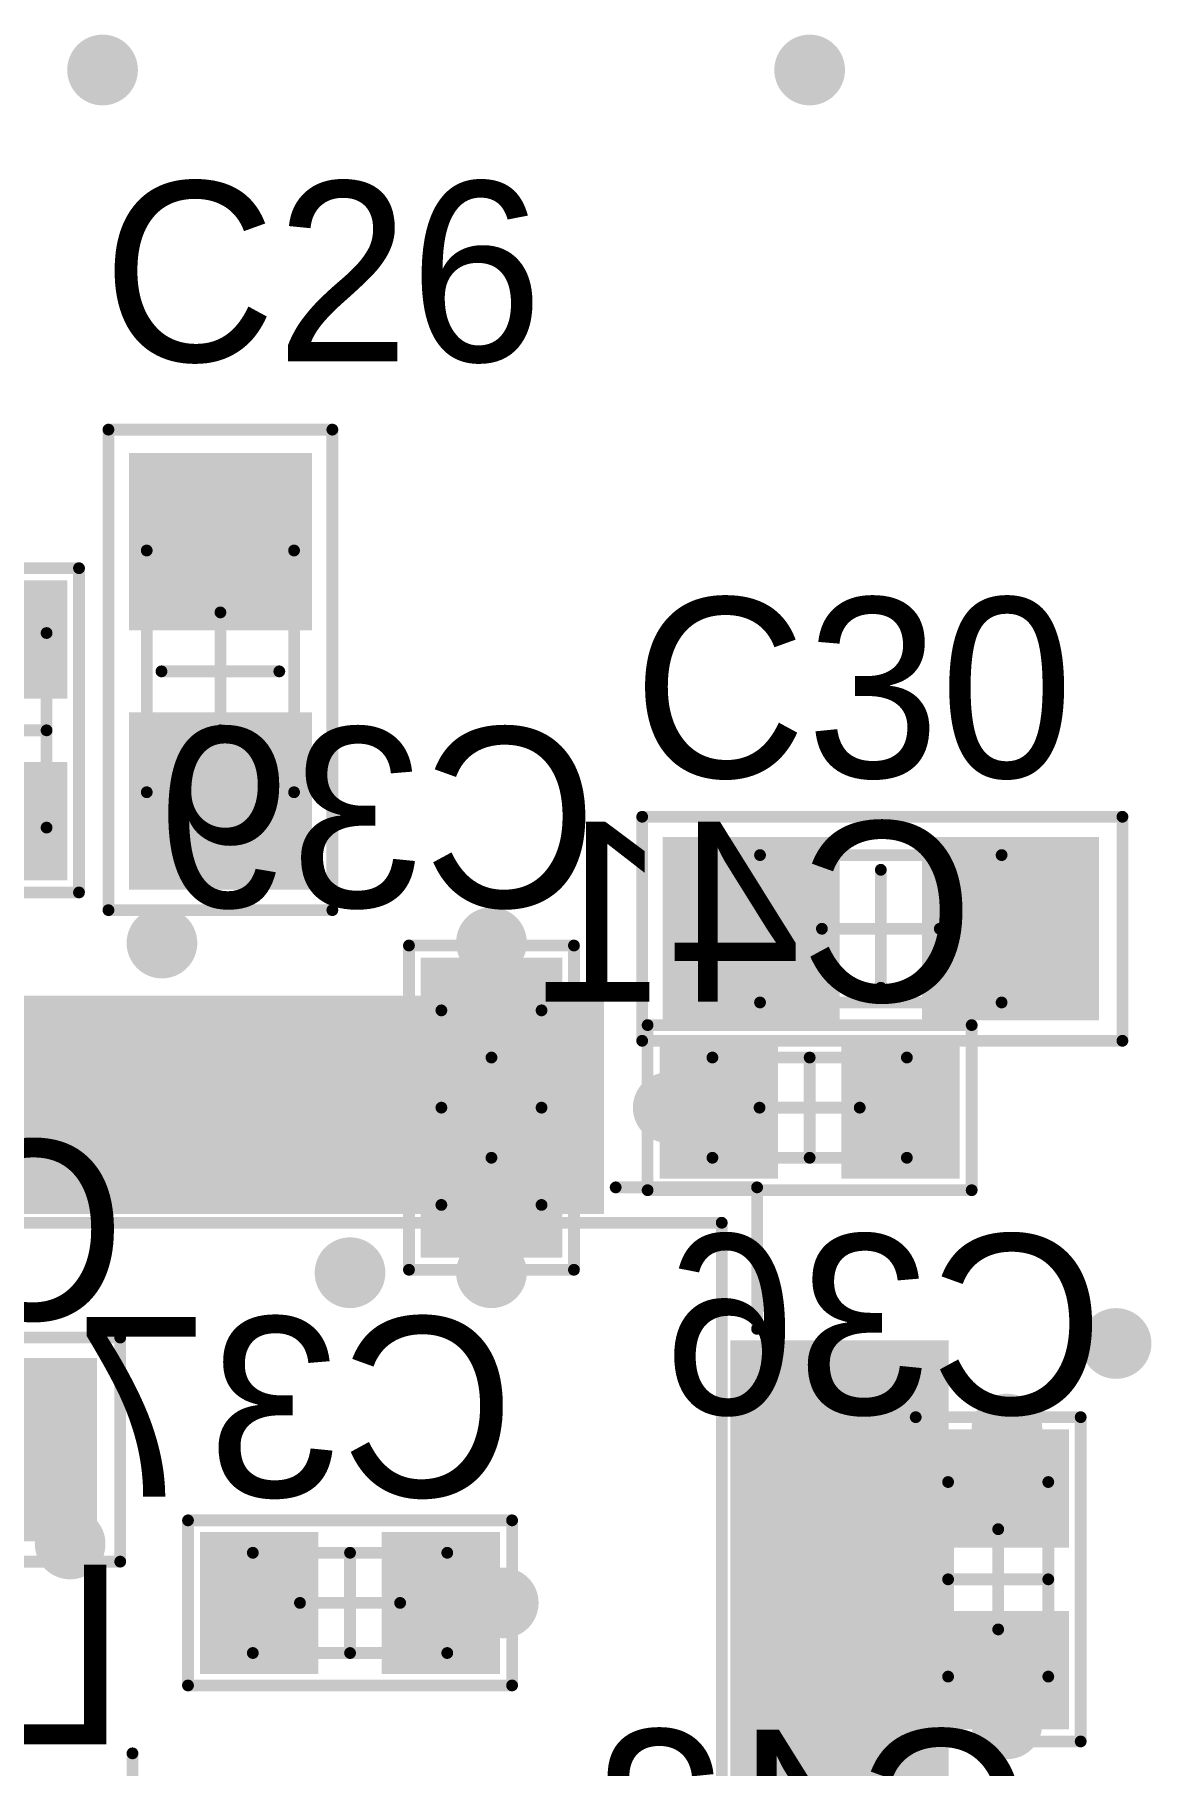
# Model space of a CAD drawing. Header units: millimetres. Extents: x 19 to 153, y 25 to 125.
# Drawn here: x 65.42 to 74.9, y 39.62 to 54.3 of the extents above; entities that cross this region are included whole.
import ezdxf

# ---------------------------------------------------------------- set-up
doc = ezdxf.new("R2010")
doc.units = ezdxf.units.MM
for name, color, linetype in [('BottomOverlay', 54, 'Continuous'), ('BottomPaste', 16, 'Continuous'), ('BottomSolder', 6, 'Continuous'), ('Mechanical13', 56, 'Continuous'), ('Mechanical15', 56, 'Continuous'), ('MultiLayer', 9, 'Continuous'), ('TopOverlay', 2, 'Continuous'), ('TopPaste', 8, 'Continuous'), ('TopSolder', 216, 'Continuous'), ('ViaHoleLayer', 16, 'Continuous')]:
    doc.layers.add(name, color=color, linetype=linetype)

# ---------------------------------------------------------------- blocks, each defined once
blk = doc.blocks.new('TQFP_64N_17')
at = {"layer": 'Mechanical13', "const_width": 0.1}
for points in [[(-5, -5), (-5, 5)], [(-5, 5), (5, 5)], [(5, -5), (5, 5)], [(-5, -5), (5, -5)]]:
    blk.add_lwpolyline(points, dxfattribs=at)
at = {"layer": 'Mechanical13', "const_width": 0.05}
for points in [[(-5.025, 5, 1), (-4.975, 5, 1)], [(-5.025, 5, 1), (-4.975, 5, 1)], [(4.975, 5, 1), (5.025, 5, 1)], [(4.975, 5, 1), (5.025, 5, 1)], [(-5.025, -5, 1), (-4.975, -5, 1)], [(-5.025, -5, 1), (-4.975, -5, 1)], [(4.975, -5, 1), (5.025, -5, 1)], [(4.975, -5, 1), (5.025, -5, 1)]]:
    blk.add_lwpolyline(points, format="xyb", close=True, dxfattribs=at)
at = {"layer": 'Mechanical15', "const_width": 0.1}
for points in [[(0, -0.5), (0, 0.5)], [(-0.5, 0), (0.5, 0)]]:
    blk.add_lwpolyline(points, dxfattribs=at)
at = {"layer": 'Mechanical15', "const_width": 0.05}
for points in [[(-0.025, 0.5, 1), (0.025, 0.5, 1)], [(-0.525, 0, 1), (-0.475, 0, 1)], [(0.475, 0, 1), (0.525, 0, 1)], [(-0.025, -0.5, 1), (0.025, -0.5, 1)]]:
    blk.add_lwpolyline(points, format="xyb", close=True, dxfattribs=at)
at = {"layer": 'TopOverlay', "const_width": 0.1}
for points in [[(-5.253, 4.364), (-4.204, 5.412)], [(4.1, 5.3), (5.3, 5.3)], [(5.3, 4.1), (5.3, 5.3)], [(-6.646, 4.364), (-5.253, 4.364)], [(-5.3, -5.3), (-5.3, -4.1)], [(5.3, -5.3), (5.3, -4.1)], [(-5.3, -5.3), (-4.1, -5.3)], [(4.1, -5.3), (5.3, -5.3)]]:
    blk.add_lwpolyline(points, dxfattribs=at)
at = {"layer": 'TopOverlay', "const_width": 0.05}
for points in [[(-4.229, 5.412, 1), (-4.179, 5.412, 1)], [(4.075, 5.3, 1), (4.125, 5.3, 1)], [(5.275, 5.3, 1), (5.325, 5.3, 1)], [(5.275, 5.3, 1), (5.325, 5.3, 1)], [(-6.67, 4.364, 1), (-6.621, 4.364, 1)], [(-5.278, 4.364, 1), (-5.228, 4.364, 1)], [(-5.278, 4.364, 1), (-5.228, 4.364, 1)], [(5.275, 4.1, 1), (5.325, 4.1, 1)], [(-5.325, -4.1, 1), (-5.275, -4.1, 1)], [(5.275, -4.1, 1), (5.325, -4.1, 1)], [(-5.325, -5.3, 1), (-5.275, -5.3, 1)], [(-5.325, -5.3, 1), (-5.275, -5.3, 1)], [(-4.125, -5.3, 1), (-4.075, -5.3, 1)], [(4.075, -5.3, 1), (4.125, -5.3, 1)], [(5.275, -5.3, 1), (5.325, -5.3, 1)], [(5.275, -5.3, 1), (5.325, -5.3, 1)]]:
    blk.add_lwpolyline(points, format="xyb", close=True, dxfattribs=at)
at = {"layer": 'TopPaste'}
for points in [[(-3.9, 5.175), (-3.6, 5.175), (-3.9, 6.825), (-3.6, 6.825)], [(-3.4, 5.175), (-3.1, 5.175), (-3.4, 6.825), (-3.1, 6.825)], [(-2.9, 5.175), (-2.6, 5.175), (-2.9, 6.825), (-2.6, 6.825)], [(-2.4, 5.175), (-2.1, 5.175), (-2.4, 6.825), (-2.1, 6.825)], [(-1.9, 5.175), (-1.6, 5.175), (-1.9, 6.825), (-1.6, 6.825)], [(-1.4, 5.175), (-1.1, 5.175), (-1.4, 6.825), (-1.1, 6.825)], [(-0.9, 5.175), (-0.6, 5.175), (-0.9, 6.825), (-0.6, 6.825)], [(-0.4, 5.175), (-0.1, 5.175), (-0.4, 6.825), (-0.1, 6.825)], [(0.1, 5.175), (0.4, 5.175), (0.1, 6.825), (0.4, 6.825)], [(0.6, 5.175), (0.9, 5.175), (0.6, 6.825), (0.9, 6.825)], [(1.1, 5.175), (1.4, 5.175), (1.1, 6.825), (1.4, 6.825)], [(1.6, 5.175), (1.9, 5.175), (1.6, 6.825), (1.9, 6.825)], [(2.1, 5.175), (2.4, 5.175), (2.1, 6.825), (2.4, 6.825)], [(2.6, 5.175), (2.9, 5.175), (2.6, 6.825), (2.9, 6.825)], [(3.1, 5.175), (3.4, 5.175), (3.1, 6.825), (3.4, 6.825)], [(3.6, 5.175), (3.9, 5.175), (3.6, 6.825), (3.9, 6.825)], [(-5.175, 3.6), (-5.175, 3.9), (-6.825, 3.6), (-6.825, 3.9)], [(6.825, 3.6), (6.825, 3.9), (5.175, 3.6), (5.175, 3.9)], [(-5.175, 3.1), (-5.175, 3.4), (-6.825, 3.1), (-6.825, 3.4)], [(6.825, 3.1), (6.825, 3.4), (5.175, 3.1), (5.175, 3.4)], [(-5.175, 2.6), (-5.175, 2.9), (-6.825, 2.6), (-6.825, 2.9)], [(6.825, 2.6), (6.825, 2.9), (5.175, 2.6), (5.175, 2.9)], [(-5.175, 2.1), (-5.175, 2.4), (-6.825, 2.1), (-6.825, 2.4)], [(6.825, 2.1), (6.825, 2.4), (5.175, 2.1), (5.175, 2.4)], [(-5.175, 1.6), (-5.175, 1.9), (-6.825, 1.6), (-6.825, 1.9)], [(6.825, 1.6), (6.825, 1.9), (5.175, 1.6), (5.175, 1.9)], [(-5.175, 1.1), (-5.175, 1.4), (-6.825, 1.1), (-6.825, 1.4)], [(6.825, 1.1), (6.825, 1.4), (5.175, 1.1), (5.175, 1.4)], [(-5.175, 0.6), (-5.175, 0.9), (-6.825, 0.6), (-6.825, 0.9)], [(6.825, 0.6), (6.825, 0.9), (5.175, 0.6), (5.175, 0.9)], [(-5.175, 0.1), (-5.175, 0.4), (-6.825, 0.1), (-6.825, 0.4)], [(6.825, 0.1), (6.825, 0.4), (5.175, 0.1), (5.175, 0.4)], [(-5.175, -0.4), (-5.175, -0.1), (-6.825, -0.4), (-6.825, -0.1)], [(6.825, -0.4), (6.825, -0.1), (5.175, -0.4), (5.175, -0.1)], [(-5.175, -0.9), (-5.175, -0.6), (-6.825, -0.9), (-6.825, -0.6)], [(6.825, -0.9), (6.825, -0.6), (5.175, -0.9), (5.175, -0.6)], [(-5.175, -1.4), (-5.175, -1.1), (-6.825, -1.4), (-6.825, -1.1)], [(6.825, -1.4), (6.825, -1.1), (5.175, -1.4), (5.175, -1.1)], [(-5.175, -1.9), (-5.175, -1.6), (-6.825, -1.9), (-6.825, -1.6)], [(6.825, -1.9), (6.825, -1.6), (5.175, -1.9), (5.175, -1.6)], [(-5.175, -2.4), (-5.175, -2.1), (-6.825, -2.4), (-6.825, -2.1)], [(6.825, -2.4), (6.825, -2.1), (5.175, -2.4), (5.175, -2.1)], [(-5.175, -2.9), (-5.175, -2.6), (-6.825, -2.9), (-6.825, -2.6)], [(6.825, -2.9), (6.825, -2.6), (5.175, -2.9), (5.175, -2.6)], [(-5.175, -3.4), (-5.175, -3.1), (-6.825, -3.4), (-6.825, -3.1)], [(6.825, -3.4), (6.825, -3.1), (5.175, -3.4), (5.175, -3.1)], [(-5.175, -3.9), (-5.175, -3.6), (-6.825, -3.9), (-6.825, -3.6)], [(6.825, -3.9), (6.825, -3.6), (5.175, -3.9), (5.175, -3.6)], [(-3.9, -6.825), (-3.6, -6.825), (-3.9, -5.175), (-3.6, -5.175)], [(-3.4, -6.825), (-3.1, -6.825), (-3.4, -5.175), (-3.1, -5.175)], [(-2.9, -6.825), (-2.6, -6.825), (-2.9, -5.175), (-2.6, -5.175)], [(-2.4, -6.825), (-2.1, -6.825), (-2.4, -5.175), (-2.1, -5.175)], [(-1.9, -6.825), (-1.6, -6.825), (-1.9, -5.175), (-1.6, -5.175)], [(-1.4, -6.825), (-1.1, -6.825), (-1.4, -5.175), (-1.1, -5.175)], [(-0.9, -6.825), (-0.6, -6.825), (-0.9, -5.175), (-0.6, -5.175)], [(-0.4, -6.825), (-0.1, -6.825), (-0.4, -5.175), (-0.1, -5.175)], [(0.1, -6.825), (0.4, -6.825), (0.1, -5.175), (0.4, -5.175)], [(0.6, -6.825), (0.9, -6.825), (0.6, -5.175), (0.9, -5.175)], [(1.1, -6.825), (1.4, -6.825), (1.1, -5.175), (1.4, -5.175)], [(1.6, -6.825), (1.9, -6.825), (1.6, -5.175), (1.9, -5.175)], [(2.1, -6.825), (2.4, -6.825), (2.1, -5.175), (2.4, -5.175)], [(2.6, -6.825), (2.9, -6.825), (2.6, -5.175), (2.9, -5.175)], [(3.1, -6.825), (3.4, -6.825), (3.1, -5.175), (3.4, -5.175)], [(3.6, -6.825), (3.9, -6.825), (3.6, -5.175), (3.9, -5.175)]]:
    blk.add_solid(points, dxfattribs=at)
at = {"layer": 'TopSolder'}
for points in [[(-4.002, 5.073), (-3.498, 5.073), (-4.002, 6.927), (-3.498, 6.927)], [(-3.502, 5.073), (-2.998, 5.073), (-3.502, 6.927), (-2.998, 6.927)], [(-3.002, 5.073), (-2.498, 5.073), (-3.002, 6.927), (-2.498, 6.927)], [(-2.502, 5.073), (-1.998, 5.073), (-2.502, 6.927), (-1.998, 6.927)], [(-2.002, 5.073), (-1.498, 5.073), (-2.002, 6.927), (-1.498, 6.927)], [(-1.502, 5.073), (-0.998, 5.073), (-1.502, 6.927), (-0.998, 6.927)], [(-1.002, 5.073), (-0.498, 5.073), (-1.002, 6.927), (-0.498, 6.927)], [(-0.502, 5.073), (0.002, 5.073), (-0.502, 6.927), (0.002, 6.927)], [(-0.002, 5.073), (0.502, 5.073), (-0.002, 6.927), (0.502, 6.927)], [(0.498, 5.073), (1.002, 5.073), (0.498, 6.927), (1.002, 6.927)], [(0.998, 5.073), (1.502, 5.073), (0.998, 6.927), (1.502, 6.927)], [(1.498, 5.073), (2.002, 5.073), (1.498, 6.927), (2.002, 6.927)], [(1.998, 5.073), (2.502, 5.073), (1.998, 6.927), (2.502, 6.927)], [(2.498, 5.073), (3.002, 5.073), (2.498, 6.927), (3.002, 6.927)], [(2.998, 5.073), (3.502, 5.073), (2.998, 6.927), (3.502, 6.927)], [(3.498, 5.073), (4.002, 5.073), (3.498, 6.927), (4.002, 6.927)], [(-5.073, 3.498), (-5.073, 4.002), (-6.927, 3.498), (-6.927, 4.002)], [(6.927, 3.498), (6.927, 4.002), (5.073, 3.498), (5.073, 4.002)], [(-5.073, 2.998), (-5.073, 3.502), (-6.927, 2.998), (-6.927, 3.502)], [(6.927, 2.998), (6.927, 3.502), (5.073, 2.998), (5.073, 3.502)], [(-5.073, 2.498), (-5.073, 3.002), (-6.927, 2.498), (-6.927, 3.002)], [(6.927, 2.498), (6.927, 3.002), (5.073, 2.498), (5.073, 3.002)], [(-5.073, 1.998), (-5.073, 2.502), (-6.927, 1.998), (-6.927, 2.502)], [(6.927, 1.998), (6.927, 2.502), (5.073, 1.998), (5.073, 2.502)], [(-5.073, 1.498), (-5.073, 2.002), (-6.927, 1.498), (-6.927, 2.002)], [(6.927, 1.498), (6.927, 2.002), (5.073, 1.498), (5.073, 2.002)], [(-5.073, 0.998), (-5.073, 1.502), (-6.927, 0.998), (-6.927, 1.502)], [(6.927, 0.998), (6.927, 1.502), (5.073, 0.998), (5.073, 1.502)], [(-5.073, 0.498), (-5.073, 1.002), (-6.927, 0.498), (-6.927, 1.002)], [(6.927, 0.498), (6.927, 1.002), (5.073, 0.498), (5.073, 1.002)], [(-5.073, -0.002), (-5.073, 0.502), (-6.927, -0.002), (-6.927, 0.502)], [(6.927, -0.002), (6.927, 0.502), (5.073, -0.002), (5.073, 0.502)], [(-5.073, -0.502), (-5.073, 0.002), (-6.927, -0.502), (-6.927, 0.002)], [(6.927, -0.502), (6.927, 0.002), (5.073, -0.502), (5.073, 0.002)], [(-5.073, -1.002), (-5.073, -0.498), (-6.927, -1.002), (-6.927, -0.498)], [(6.927, -1.002), (6.927, -0.498), (5.073, -1.002), (5.073, -0.498)], [(-5.073, -1.502), (-5.073, -0.998), (-6.927, -1.502), (-6.927, -0.998)], [(6.927, -1.502), (6.927, -0.998), (5.073, -1.502), (5.073, -0.998)], [(-5.073, -2.002), (-5.073, -1.498), (-6.927, -2.002), (-6.927, -1.498)], [(6.927, -2.002), (6.927, -1.498), (5.073, -2.002), (5.073, -1.498)], [(-5.073, -2.502), (-5.073, -1.998), (-6.927, -2.502), (-6.927, -1.998)], [(6.927, -2.502), (6.927, -1.998), (5.073, -2.502), (5.073, -1.998)], [(-5.073, -3.002), (-5.073, -2.498), (-6.927, -3.002), (-6.927, -2.498)], [(6.927, -3.002), (6.927, -2.498), (5.073, -3.002), (5.073, -2.498)], [(-5.073, -3.502), (-5.073, -2.998), (-6.927, -3.502), (-6.927, -2.998)], [(6.927, -3.502), (6.927, -2.998), (5.073, -3.502), (5.073, -2.998)], [(-5.073, -4.002), (-5.073, -3.498), (-6.927, -4.002), (-6.927, -3.498)], [(6.927, -4.002), (6.927, -3.498), (5.073, -4.002), (5.073, -3.498)], [(-4.002, -6.927), (-3.498, -6.927), (-4.002, -5.073), (-3.498, -5.073)], [(-3.502, -6.927), (-2.998, -6.927), (-3.502, -5.073), (-2.998, -5.073)], [(-3.002, -6.927), (-2.498, -6.927), (-3.002, -5.073), (-2.498, -5.073)], [(-2.502, -6.927), (-1.998, -6.927), (-2.502, -5.073), (-1.998, -5.073)], [(-2.002, -6.927), (-1.498, -6.927), (-2.002, -5.073), (-1.498, -5.073)], [(-1.502, -6.927), (-0.998, -6.927), (-1.502, -5.073), (-0.998, -5.073)], [(-1.002, -6.927), (-0.498, -6.927), (-1.002, -5.073), (-0.498, -5.073)], [(-0.502, -6.927), (0.002, -6.927), (-0.502, -5.073), (0.002, -5.073)], [(-0.002, -6.927), (0.502, -6.927), (-0.002, -5.073), (0.502, -5.073)], [(0.498, -6.927), (1.002, -6.927), (0.498, -5.073), (1.002, -5.073)], [(0.998, -6.927), (1.502, -6.927), (0.998, -5.073), (1.502, -5.073)], [(1.498, -6.927), (2.002, -6.927), (1.498, -5.073), (2.002, -5.073)], [(1.998, -6.927), (2.502, -6.927), (1.998, -5.073), (2.502, -5.073)], [(2.498, -6.927), (3.002, -6.927), (2.498, -5.073), (3.002, -5.073)], [(2.998, -6.927), (3.502, -6.927), (2.998, -5.073), (3.502, -5.073)], [(3.498, -6.927), (4.002, -6.927), (3.498, -5.073), (4.002, -5.073)]]:
    blk.add_solid(points, dxfattribs=at)
blk = doc.blocks.new('CC0603_24')
at = {"layer": 'Mechanical13', "const_width": 0.1}
for points in [[(-0.825, 0.425), (0.825, 0.425)], [(-0.825, 0.425), (-0.825, -0.425)], [(0.825, 0.425), (0.825, -0.425)], [(-0.825, -0.425), (0.825, -0.425)]]:
    blk.add_lwpolyline(points, dxfattribs=at)
at = {"layer": 'Mechanical13', "const_width": 0.05}
for points in [[(-0.85, 0.425, 1), (-0.8, 0.425, 1)], [(-0.85, 0.425, 1), (-0.8, 0.425, 1)], [(0.8, 0.425, 1), (0.85, 0.425, 1)], [(0.8, 0.425, 1), (0.85, 0.425, 1)], [(-0.85, -0.425, 1), (-0.8, -0.425, 1)], [(-0.85, -0.425, 1), (-0.8, -0.425, 1)], [(0.8, -0.425, 1), (0.85, -0.425, 1)], [(0.8, -0.425, 1), (0.85, -0.425, 1)]]:
    blk.add_lwpolyline(points, format="xyb", close=True, dxfattribs=at)
at = {"layer": 'Mechanical15', "const_width": 0.1}
for points in [[(0, 0.425), (0, -0.425)], [(-0.425, 0), (0.425, 0)]]:
    blk.add_lwpolyline(points, dxfattribs=at)
at = {"layer": 'Mechanical15', "const_width": 0.05}
for points in [[(-0.025, 0.425, 1), (0.025, 0.425, 1)], [(-0.45, 0, 1), (-0.4, 0, 1)], [(0.4, 0, 1), (0.45, 0, 1)], [(-0.025, -0.425, 1), (0.025, -0.425, 1)]]:
    blk.add_lwpolyline(points, format="xyb", close=True, dxfattribs=at)
at = {"layer": 'TopOverlay', "const_width": 0.1}
for points in [[(-1.375, 0.7), (1.375, 0.7)], [(-1.375, 0.7), (-1.375, -0.7)], [(1.375, 0.7), (1.375, -0.7)], [(-1.375, -0.7), (1.375, -0.7)]]:
    blk.add_lwpolyline(points, dxfattribs=at)
at = {"layer": 'TopOverlay', "const_width": 0.05}
for points in [[(-1.4, 0.7, 1), (-1.35, 0.7, 1)], [(-1.4, 0.7, 1), (-1.35, 0.7, 1)], [(1.35, 0.7, 1), (1.4, 0.7, 1)], [(1.35, 0.7, 1), (1.4, 0.7, 1)], [(-1.4, -0.7, 1), (-1.35, -0.7, 1)], [(-1.4, -0.7, 1), (-1.35, -0.7, 1)], [(1.35, -0.7, 1), (1.4, -0.7, 1)], [(1.35, -0.7, 1), (1.4, -0.7, 1)]]:
    blk.add_lwpolyline(points, format="xyb", close=True, dxfattribs=at)
at = {"layer": 'TopPaste'}
for points in [[(-1.17, -0.5), (-0.37, -0.5), (-1.17, 0.5), (-0.37, 0.5)], [(0.37, -0.5), (1.17, -0.5), (0.37, 0.5), (1.17, 0.5)]]:
    blk.add_solid(points, dxfattribs=at)
at = {"layer": 'TopSolder'}
for points in [[(-1.272, -0.602), (-0.268, -0.602), (-1.272, 0.602), (-0.268, 0.602)], [(0.268, -0.602), (1.272, -0.602), (0.268, 0.602), (1.272, 0.602)]]:
    blk.add_solid(points, dxfattribs=at)
blk = doc.blocks.new('CC0603_B_52')
at = {"layer": 'BottomOverlay', "const_width": 0.1}
for points in [[(1.375, 0.7), (-1.375, 0.7)], [(-1.375, 0.7), (-1.375, -0.7)], [(1.375, 0.7), (1.375, -0.7)], [(1.375, -0.7), (-1.375, -0.7)]]:
    blk.add_lwpolyline(points, dxfattribs=at)
at = {"layer": 'BottomOverlay', "const_width": 0.05}
for points in [[(-1.4, 0.7, 1), (-1.35, 0.7, 1)], [(-1.4, 0.7, 1), (-1.35, 0.7, 1)], [(1.35, 0.7, 1), (1.4, 0.7, 1)], [(1.35, 0.7, 1), (1.4, 0.7, 1)], [(-1.4, -0.7, 1), (-1.35, -0.7, 1)], [(-1.4, -0.7, 1), (-1.35, -0.7, 1)], [(1.35, -0.7, 1), (1.4, -0.7, 1)], [(1.35, -0.7, 1), (1.4, -0.7, 1)]]:
    blk.add_lwpolyline(points, format="xyb", close=True, dxfattribs=at)
at = {"layer": 'BottomPaste'}
for points in [[(-1.17, -0.5), (-0.37, -0.5), (-1.17, 0.5), (-0.37, 0.5)], [(0.37, -0.5), (1.17, -0.5), (0.37, 0.5), (1.17, 0.5)]]:
    blk.add_solid(points, dxfattribs=at)
at = {"layer": 'BottomSolder'}
for points in [[(-1.272, -0.602), (-0.268, -0.602), (-1.272, 0.602), (-0.268, 0.602)], [(0.268, -0.602), (1.272, -0.602), (0.268, 0.602), (1.272, 0.602)]]:
    blk.add_solid(points, dxfattribs=at)
at = {"layer": 'Mechanical13', "const_width": 0.1}
for points in [[(0.825, 0.425), (-0.825, 0.425)], [(-0.825, 0.425), (-0.825, -0.425)], [(0.825, 0.425), (0.825, -0.425)], [(0.825, -0.425), (-0.825, -0.425)]]:
    blk.add_lwpolyline(points, dxfattribs=at)
at = {"layer": 'Mechanical13', "const_width": 0.05}
for points in [[(-0.85, 0.425, 1), (-0.8, 0.425, 1)], [(-0.85, 0.425, 1), (-0.8, 0.425, 1)], [(0.8, 0.425, 1), (0.85, 0.425, 1)], [(0.8, 0.425, 1), (0.85, 0.425, 1)], [(-0.85, -0.425, 1), (-0.8, -0.425, 1)], [(-0.85, -0.425, 1), (-0.8, -0.425, 1)], [(0.8, -0.425, 1), (0.85, -0.425, 1)], [(0.8, -0.425, 1), (0.85, -0.425, 1)]]:
    blk.add_lwpolyline(points, format="xyb", close=True, dxfattribs=at)
at = {"layer": 'Mechanical15', "const_width": 0.1}
for points in [[(0, 0.425), (0, -0.425)], [(0.425, 0), (-0.425, 0)]]:
    blk.add_lwpolyline(points, dxfattribs=at)
at = {"layer": 'Mechanical15', "const_width": 0.05}
for points in [[(-0.025, 0.425, 1), (0.025, 0.425, 1)], [(-0.45, 0, 1), (-0.4, 0, 1)], [(0.4, 0, 1), (0.45, 0, 1)], [(-0.025, -0.425, 1), (0.025, -0.425, 1)]]:
    blk.add_lwpolyline(points, format="xyb", close=True, dxfattribs=at)
blk = doc.blocks.new('CC0603_B_54')
at = {"layer": 'BottomOverlay', "const_width": 0.1}
for points in [[(-1.375, 0.7), (1.375, 0.7)], [(-1.375, 0.7), (-1.375, -0.7)], [(1.375, 0.7), (1.375, -0.7)], [(-1.375, -0.7), (1.375, -0.7)]]:
    blk.add_lwpolyline(points, dxfattribs=at)
at = {"layer": 'BottomOverlay', "const_width": 0.05}
for points in [[(-1.4, 0.7, 1), (-1.35, 0.7, 1)], [(-1.4, 0.7, 1), (-1.35, 0.7, 1)], [(1.35, 0.7, 1), (1.4, 0.7, 1)], [(1.35, 0.7, 1), (1.4, 0.7, 1)], [(-1.4, -0.7, 1), (-1.35, -0.7, 1)], [(-1.4, -0.7, 1), (-1.35, -0.7, 1)], [(1.35, -0.7, 1), (1.4, -0.7, 1)], [(1.35, -0.7, 1), (1.4, -0.7, 1)]]:
    blk.add_lwpolyline(points, format="xyb", close=True, dxfattribs=at)
at = {"layer": 'BottomPaste'}
for points in [[(-1.17, -0.5), (-0.37, -0.5), (-1.17, 0.5), (-0.37, 0.5)], [(0.37, -0.5), (1.17, -0.5), (0.37, 0.5), (1.17, 0.5)]]:
    blk.add_solid(points, dxfattribs=at)
at = {"layer": 'BottomSolder'}
for points in [[(-1.272, -0.602), (-0.268, -0.602), (-1.272, 0.602), (-0.268, 0.602)], [(0.268, -0.602), (1.272, -0.602), (0.268, 0.602), (1.272, 0.602)]]:
    blk.add_solid(points, dxfattribs=at)
at = {"layer": 'Mechanical13', "const_width": 0.1}
for points in [[(-0.825, 0.425), (0.825, 0.425)], [(-0.825, 0.425), (-0.825, -0.425)], [(0.825, 0.425), (0.825, -0.425)], [(-0.825, -0.425), (0.825, -0.425)]]:
    blk.add_lwpolyline(points, dxfattribs=at)
at = {"layer": 'Mechanical13', "const_width": 0.05}
for points in [[(-0.85, 0.425, 1), (-0.8, 0.425, 1)], [(-0.85, 0.425, 1), (-0.8, 0.425, 1)], [(0.8, 0.425, 1), (0.85, 0.425, 1)], [(0.8, 0.425, 1), (0.85, 0.425, 1)], [(-0.85, -0.425, 1), (-0.8, -0.425, 1)], [(-0.85, -0.425, 1), (-0.8, -0.425, 1)], [(0.8, -0.425, 1), (0.85, -0.425, 1)], [(0.8, -0.425, 1), (0.85, -0.425, 1)]]:
    blk.add_lwpolyline(points, format="xyb", close=True, dxfattribs=at)
at = {"layer": 'Mechanical15', "const_width": 0.1}
for points in [[(0, 0.425), (0, -0.425)], [(-0.425, 0), (0.425, 0)]]:
    blk.add_lwpolyline(points, dxfattribs=at)
at = {"layer": 'Mechanical15', "const_width": 0.05}
for points in [[(-0.025, 0.425, 1), (0.025, 0.425, 1)], [(-0.45, 0, 1), (-0.4, 0, 1)], [(0.4, 0, 1), (0.45, 0, 1)], [(-0.025, -0.425, 1), (0.025, -0.425, 1)]]:
    blk.add_lwpolyline(points, format="xyb", close=True, dxfattribs=at)
blk = doc.blocks.new('CC0603_B_56')
at = {"layer": 'BottomOverlay', "const_width": 0.1}
for points in [[(1.375, 0.7), (-1.375, 0.7)], [(-1.375, 0.7), (-1.375, -0.7)], [(1.375, 0.7), (1.375, -0.7)], [(1.375, -0.7), (-1.375, -0.7)]]:
    blk.add_lwpolyline(points, dxfattribs=at)
at = {"layer": 'BottomOverlay', "const_width": 0.05}
for points in [[(-1.4, 0.7, 1), (-1.35, 0.7, 1)], [(-1.4, 0.7, 1), (-1.35, 0.7, 1)], [(1.35, 0.7, 1), (1.4, 0.7, 1)], [(1.35, 0.7, 1), (1.4, 0.7, 1)], [(-1.4, -0.7, 1), (-1.35, -0.7, 1)], [(-1.4, -0.7, 1), (-1.35, -0.7, 1)], [(1.35, -0.7, 1), (1.4, -0.7, 1)], [(1.35, -0.7, 1), (1.4, -0.7, 1)]]:
    blk.add_lwpolyline(points, format="xyb", close=True, dxfattribs=at)
at = {"layer": 'BottomPaste'}
for points in [[(-1.17, -0.5), (-0.37, -0.5), (-1.17, 0.5), (-0.37, 0.5)], [(0.37, -0.5), (1.17, -0.5), (0.37, 0.5), (1.17, 0.5)]]:
    blk.add_solid(points, dxfattribs=at)
at = {"layer": 'BottomSolder'}
for points in [[(-1.272, -0.602), (-0.268, -0.602), (-1.272, 0.602), (-0.268, 0.602)], [(0.268, -0.602), (1.272, -0.602), (0.268, 0.602), (1.272, 0.602)]]:
    blk.add_solid(points, dxfattribs=at)
at = {"layer": 'Mechanical13', "const_width": 0.1}
for points in [[(0.825, 0.425), (-0.825, 0.425)], [(-0.825, 0.425), (-0.825, -0.425)], [(0.825, 0.425), (0.825, -0.425)], [(0.825, -0.425), (-0.825, -0.425)]]:
    blk.add_lwpolyline(points, dxfattribs=at)
at = {"layer": 'Mechanical13', "const_width": 0.05}
for points in [[(-0.85, 0.425, 1), (-0.8, 0.425, 1)], [(-0.85, 0.425, 1), (-0.8, 0.425, 1)], [(0.8, 0.425, 1), (0.85, 0.425, 1)], [(0.8, 0.425, 1), (0.85, 0.425, 1)], [(-0.85, -0.425, 1), (-0.8, -0.425, 1)], [(-0.85, -0.425, 1), (-0.8, -0.425, 1)], [(0.8, -0.425, 1), (0.85, -0.425, 1)], [(0.8, -0.425, 1), (0.85, -0.425, 1)]]:
    blk.add_lwpolyline(points, format="xyb", close=True, dxfattribs=at)
at = {"layer": 'Mechanical15', "const_width": 0.1}
for points in [[(0, 0.425), (0, -0.425)], [(0.425, 0), (-0.425, 0)]]:
    blk.add_lwpolyline(points, dxfattribs=at)
at = {"layer": 'Mechanical15', "const_width": 0.05}
for points in [[(-0.025, 0.425, 1), (0.025, 0.425, 1)], [(-0.45, 0, 1), (-0.4, 0, 1)], [(0.4, 0, 1), (0.45, 0, 1)], [(-0.025, -0.425, 1), (0.025, -0.425, 1)]]:
    blk.add_lwpolyline(points, format="xyb", close=True, dxfattribs=at)
blk = doc.blocks.new('CC0603_B_57')
at = {"layer": 'BottomOverlay', "const_width": 0.1}
for points in [[(1.375, 0.7), (-1.375, 0.7)], [(-1.375, -0.7), (-1.375, 0.7)], [(1.375, -0.7), (1.375, 0.7)], [(1.375, -0.7), (-1.375, -0.7)]]:
    blk.add_lwpolyline(points, dxfattribs=at)
at = {"layer": 'BottomOverlay', "const_width": 0.05}
for points in [[(-1.4, 0.7, 1), (-1.35, 0.7, 1)], [(-1.4, 0.7, 1), (-1.35, 0.7, 1)], [(1.35, 0.7, 1), (1.4, 0.7, 1)], [(1.35, 0.7, 1), (1.4, 0.7, 1)], [(-1.4, -0.7, 1), (-1.35, -0.7, 1)], [(-1.4, -0.7, 1), (-1.35, -0.7, 1)], [(1.35, -0.7, 1), (1.4, -0.7, 1)], [(1.35, -0.7, 1), (1.4, -0.7, 1)]]:
    blk.add_lwpolyline(points, format="xyb", close=True, dxfattribs=at)
at = {"layer": 'BottomPaste'}
for points in [[(-1.17, -0.5), (-0.37, -0.5), (-1.17, 0.5), (-0.37, 0.5)], [(0.37, -0.5), (1.17, -0.5), (0.37, 0.5), (1.17, 0.5)]]:
    blk.add_solid(points, dxfattribs=at)
at = {"layer": 'BottomSolder'}
for points in [[(-1.272, -0.602), (-0.268, -0.602), (-1.272, 0.602), (-0.268, 0.602)], [(0.268, -0.602), (1.272, -0.602), (0.268, 0.602), (1.272, 0.602)]]:
    blk.add_solid(points, dxfattribs=at)
at = {"layer": 'Mechanical13', "const_width": 0.1}
for points in [[(0.825, 0.425), (-0.825, 0.425)], [(-0.825, -0.425), (-0.825, 0.425)], [(0.825, -0.425), (0.825, 0.425)], [(0.825, -0.425), (-0.825, -0.425)]]:
    blk.add_lwpolyline(points, dxfattribs=at)
at = {"layer": 'Mechanical13', "const_width": 0.05}
for points in [[(-0.85, 0.425, 1), (-0.8, 0.425, 1)], [(-0.85, 0.425, 1), (-0.8, 0.425, 1)], [(0.8, 0.425, 1), (0.85, 0.425, 1)], [(0.8, 0.425, 1), (0.85, 0.425, 1)], [(-0.85, -0.425, 1), (-0.8, -0.425, 1)], [(-0.85, -0.425, 1), (-0.8, -0.425, 1)], [(0.8, -0.425, 1), (0.85, -0.425, 1)], [(0.8, -0.425, 1), (0.85, -0.425, 1)]]:
    blk.add_lwpolyline(points, format="xyb", close=True, dxfattribs=at)
at = {"layer": 'Mechanical15', "const_width": 0.1}
for points in [[(0, -0.425), (0, 0.425)], [(0.425, 0), (-0.425, 0)]]:
    blk.add_lwpolyline(points, dxfattribs=at)
at = {"layer": 'Mechanical15', "const_width": 0.05}
for points in [[(-0.025, 0.425, 1), (0.025, 0.425, 1)], [(-0.45, 0, 1), (-0.4, 0, 1)], [(0.4, 0, 1), (0.45, 0, 1)], [(-0.025, -0.425, 1), (0.025, -0.425, 1)]]:
    blk.add_lwpolyline(points, format="xyb", close=True, dxfattribs=at)
blk = doc.blocks.new('CC0805_63')
at = {"layer": 'Mechanical13', "const_width": 0.1}
for points in [[(1.025, 0.625), (-1.025, 0.625)], [(-1.025, 0.625), (-1.025, -0.625)], [(1.025, 0.625), (1.025, -0.625)], [(1.025, -0.625), (-1.025, -0.625)]]:
    blk.add_lwpolyline(points, dxfattribs=at)
at = {"layer": 'Mechanical13', "const_width": 0.05}
for points in [[(-1.05, 0.625, 1), (-1, 0.625, 1)], [(-1.05, 0.625, 1), (-1, 0.625, 1)], [(1, 0.625, 1), (1.05, 0.625, 1)], [(1, 0.625, 1), (1.05, 0.625, 1)], [(-1.05, -0.625, 1), (-1, -0.625, 1)], [(-1.05, -0.625, 1), (-1, -0.625, 1)], [(1, -0.625, 1), (1.05, -0.625, 1)], [(1, -0.625, 1), (1.05, -0.625, 1)]]:
    blk.add_lwpolyline(points, format="xyb", close=True, dxfattribs=at)
at = {"layer": 'Mechanical15', "const_width": 0.1}
for points in [[(0, 0.5), (0, -0.5)], [(0.5, 0), (-0.5, 0)]]:
    blk.add_lwpolyline(points, dxfattribs=at)
at = {"layer": 'Mechanical15', "const_width": 0.05}
for points in [[(-0.025, 0.5, 1), (0.025, 0.5, 1)], [(-0.525, 0, 1), (-0.475, 0, 1)], [(0.475, 0, 1), (0.525, 0, 1)], [(-0.025, -0.5, 1), (0.025, -0.5, 1)]]:
    blk.add_lwpolyline(points, format="xyb", close=True, dxfattribs=at)
at = {"layer": 'TopOverlay', "const_width": 0.1}
for points in [[(-2.05, 0.95), (-2.05, -0.95)], [(2.025, 0.95), (-2.05, 0.95)], [(2.025, 0.95), (2.025, -0.95)], [(2.025, -0.95), (-2.05, -0.95)]]:
    blk.add_lwpolyline(points, dxfattribs=at)
at = {"layer": 'TopOverlay', "const_width": 0.05}
for points in [[(-2.075, 0.95, 1), (-2.025, 0.95, 1)], [(-2.075, 0.95, 1), (-2.025, 0.95, 1)], [(2, 0.95, 1), (2.05, 0.95, 1)], [(2, 0.95, 1), (2.05, 0.95, 1)], [(-2.075, -0.95, 1), (-2.025, -0.95, 1)], [(-2.075, -0.95, 1), (-2.025, -0.95, 1)], [(2, -0.95, 1), (2.05, -0.95, 1)], [(2, -0.95, 1), (2.05, -0.95, 1)]]:
    blk.add_lwpolyline(points, format="xyb", close=True, dxfattribs=at)
at = {"layer": 'TopPaste'}
for points in [[(-1.75, -0.675), (-0.45, -0.675), (-1.75, 0.675), (-0.45, 0.675)], [(0.45, -0.675), (1.75, -0.675), (0.45, 0.675), (1.75, 0.675)]]:
    blk.add_solid(points, dxfattribs=at)
at = {"layer": 'TopSolder'}
for points in [[(-1.852, -0.777), (-0.348, -0.777), (-1.852, 0.777), (-0.348, 0.777)], [(0.348, -0.777), (1.852, -0.777), (0.348, 0.777), (1.852, 0.777)]]:
    blk.add_solid(points, dxfattribs=at)
blk = doc.blocks.new('CC0805_67')
at = {"layer": 'Mechanical13', "const_width": 0.1}
for points in [[(1.025, 0.625), (-1.025, 0.625)], [(-1.025, -0.625), (-1.025, 0.625)], [(1.025, -0.625), (1.025, 0.625)], [(1.025, -0.625), (-1.025, -0.625)]]:
    blk.add_lwpolyline(points, dxfattribs=at)
at = {"layer": 'Mechanical13', "const_width": 0.05}
for points in [[(-1.05, 0.625, 1), (-1, 0.625, 1)], [(-1.05, 0.625, 1), (-1, 0.625, 1)], [(1, 0.625, 1), (1.05, 0.625, 1)], [(1, 0.625, 1), (1.05, 0.625, 1)], [(-1.05, -0.625, 1), (-1, -0.625, 1)], [(-1.05, -0.625, 1), (-1, -0.625, 1)], [(1, -0.625, 1), (1.05, -0.625, 1)], [(1, -0.625, 1), (1.05, -0.625, 1)]]:
    blk.add_lwpolyline(points, format="xyb", close=True, dxfattribs=at)
at = {"layer": 'Mechanical15', "const_width": 0.1}
for points in [[(0, -0.5), (0, 0.5)], [(0.5, 0), (-0.5, 0)]]:
    blk.add_lwpolyline(points, dxfattribs=at)
at = {"layer": 'Mechanical15', "const_width": 0.05}
for points in [[(-0.025, 0.5, 1), (0.025, 0.5, 1)], [(-0.525, 0, 1), (-0.475, 0, 1)], [(0.475, 0, 1), (0.525, 0, 1)], [(-0.025, -0.5, 1), (0.025, -0.5, 1)]]:
    blk.add_lwpolyline(points, format="xyb", close=True, dxfattribs=at)
at = {"layer": 'TopOverlay', "const_width": 0.1}
for points in [[(-2.05, -0.95), (-2.05, 0.95)], [(2.025, 0.95), (-2.05, 0.95)], [(2.025, -0.95), (2.025, 0.95)], [(2.025, -0.95), (-2.05, -0.95)]]:
    blk.add_lwpolyline(points, dxfattribs=at)
at = {"layer": 'TopOverlay', "const_width": 0.05}
for points in [[(-2.075, 0.95, 1), (-2.025, 0.95, 1)], [(-2.075, 0.95, 1), (-2.025, 0.95, 1)], [(2, 0.95, 1), (2.05, 0.95, 1)], [(2, 0.95, 1), (2.05, 0.95, 1)], [(-2.075, -0.95, 1), (-2.025, -0.95, 1)], [(-2.075, -0.95, 1), (-2.025, -0.95, 1)], [(2, -0.95, 1), (2.05, -0.95, 1)], [(2, -0.95, 1), (2.05, -0.95, 1)]]:
    blk.add_lwpolyline(points, format="xyb", close=True, dxfattribs=at)
at = {"layer": 'TopPaste'}
for points in [[(-1.75, -0.675), (-0.45, -0.675), (-1.75, 0.675), (-0.45, 0.675)], [(0.45, -0.675), (1.75, -0.675), (0.45, 0.675), (1.75, 0.675)]]:
    blk.add_solid(points, dxfattribs=at)
at = {"layer": 'TopSolder'}
for points in [[(-1.852, -0.777), (-0.348, -0.777), (-1.852, 0.777), (-0.348, 0.777)], [(0.348, -0.777), (1.852, -0.777), (0.348, 0.777), (1.852, 0.777)]]:
    blk.add_solid(points, dxfattribs=at)
blk = doc.blocks.new('CC0805_B_68')
at = {"layer": 'BottomOverlay', "const_width": 0.1}
for points in [[(-2.05, 0.95), (-2.05, -0.95)], [(2.025, 0.95), (-2.05, 0.95)], [(2.025, 0.95), (2.025, -0.95)], [(2.025, -0.95), (-2.05, -0.95)]]:
    blk.add_lwpolyline(points, dxfattribs=at)
at = {"layer": 'BottomOverlay', "const_width": 0.05}
for points in [[(-2.075, 0.95, 1), (-2.025, 0.95, 1)], [(-2.075, 0.95, 1), (-2.025, 0.95, 1)], [(2, 0.95, 1), (2.05, 0.95, 1)], [(2, 0.95, 1), (2.05, 0.95, 1)], [(-2.075, -0.95, 1), (-2.025, -0.95, 1)], [(-2.075, -0.95, 1), (-2.025, -0.95, 1)], [(2, -0.95, 1), (2.05, -0.95, 1)], [(2, -0.95, 1), (2.05, -0.95, 1)]]:
    blk.add_lwpolyline(points, format="xyb", close=True, dxfattribs=at)
at = {"layer": 'BottomPaste'}
for points in [[(-1.75, -0.675), (-0.45, -0.675), (-1.75, 0.675), (-0.45, 0.675)], [(0.45, -0.675), (1.75, -0.675), (0.45, 0.675), (1.75, 0.675)]]:
    blk.add_solid(points, dxfattribs=at)
at = {"layer": 'BottomSolder'}
for points in [[(-1.852, -0.777), (-0.348, -0.777), (-1.852, 0.777), (-0.348, 0.777)], [(0.348, -0.777), (1.852, -0.777), (0.348, 0.777), (1.852, 0.777)]]:
    blk.add_solid(points, dxfattribs=at)
at = {"layer": 'Mechanical13', "const_width": 0.1}
for points in [[(1.025, 0.625), (-1.025, 0.625)], [(-1.025, 0.625), (-1.025, -0.625)], [(1.025, 0.625), (1.025, -0.625)], [(1.025, -0.625), (-1.025, -0.625)]]:
    blk.add_lwpolyline(points, dxfattribs=at)
at = {"layer": 'Mechanical13', "const_width": 0.05}
for points in [[(-1.05, 0.625, 1), (-1, 0.625, 1)], [(-1.05, 0.625, 1), (-1, 0.625, 1)], [(1, 0.625, 1), (1.05, 0.625, 1)], [(1, 0.625, 1), (1.05, 0.625, 1)], [(-1.05, -0.625, 1), (-1, -0.625, 1)], [(-1.05, -0.625, 1), (-1, -0.625, 1)], [(1, -0.625, 1), (1.05, -0.625, 1)], [(1, -0.625, 1), (1.05, -0.625, 1)]]:
    blk.add_lwpolyline(points, format="xyb", close=True, dxfattribs=at)
at = {"layer": 'Mechanical15', "const_width": 0.1}
for points in [[(0, 0.5), (0, -0.5)], [(0.5, 0), (-0.5, 0)]]:
    blk.add_lwpolyline(points, dxfattribs=at)
at = {"layer": 'Mechanical15', "const_width": 0.05}
for points in [[(-0.025, 0.5, 1), (0.025, 0.5, 1)], [(-0.525, 0, 1), (-0.475, 0, 1)], [(0.475, 0, 1), (0.525, 0, 1)], [(-0.025, -0.5, 1), (0.025, -0.5, 1)]]:
    blk.add_lwpolyline(points, format="xyb", close=True, dxfattribs=at)

msp = doc.modelspace()

# ---------------------------------------------------------------- linework, layer by layer
at = {"layer": 'MultiLayer', "const_width": 0.3}
for points in [[(65.85, 54, 1), (66.15, 54, 1)], [(71.85, 54, 1), (72.15, 54, 1)], [(66.354, 46.596, 1), (66.654, 46.596, 1)], [(69.15, 46.6, 1), (69.45, 46.6, 1)], [(70.65, 45.2, 1), (70.95, 45.2, 1)], [(67.95, 43.8, 1), (68.25, 43.8, 1)], [(69.15, 43.8, 1), (69.45, 43.8, 1)], [(74.45, 43.2, 1), (74.75, 43.2, 1)], [(73.524, 42.474, 1), (73.824, 42.474, 1)], [(65.575, 41.5, 1), (65.875, 41.5, 1)], [(69.25, 41, 1), (69.55, 41, 1)], [(73.524, 39.974, 1), (73.824, 39.974, 1)]]:
    msp.add_lwpolyline(points, format="xyb", close=True, dxfattribs=at)
at = {"layer": 'ViaHoleLayer', "const_width": 0.2}
for points in [[(65.9, 54, 1), (66.1, 54, 1)], [(71.9, 54, 1), (72.1, 54, 1)], [(66.404, 46.596, 1), (66.604, 46.596, 1)], [(69.2, 46.6, 1), (69.4, 46.6, 1)], [(70.7, 45.2, 1), (70.9, 45.2, 1)], [(68, 43.8, 1), (68.2, 43.8, 1)], [(69.2, 43.8, 1), (69.4, 43.8, 1)], [(74.5, 43.2, 1), (74.7, 43.2, 1)], [(73.574, 42.474, 1), (73.774, 42.474, 1)], [(65.625, 41.5, 1), (65.825, 41.5, 1)], [(69.3, 41, 1), (69.5, 41, 1)], [(73.574, 39.974, 1), (73.774, 39.974, 1)]]:
    msp.add_lwpolyline(points, format="xyb", close=True, dxfattribs=at)

# ---------------------------------------------------------------- block references
for name, p, rotation in [('CC0805_67', (67, 48.9), 270), ('CC0603_24', (65.1, 48.4), 90), ('CC0805_63', (72.604, 46.717), 180), ('CC0603_B_54', (69.3, 45.2), 90), ('CC0603_B_52', (72, 45.2), 180), ('CC0805_B_68', (64.1, 42.3), 180), ('CC0603_B_57', (73.6, 41.2), 270), ('CC0603_B_56', (68.1, 41), 180)]:
    msp.add_blockref(name, p, dxfattribs=dict(rotation=rotation))
msp.add_blockref('TQFP_64N_17', (66.254, 39.224))

# ---------------------------------------------------------------- texts
at = {"layer": 'BottomOverlay', "text_generation_flag": 2}
for s, p in [('C39', (70.2, 46.9)), ('C41', (73.4, 46.1)), ('C25', (66.2, 43.4)), ('C36', (74.5, 42.6)), ('C37', (69.5, 41.9)), ('L2', (66.2, 39.8)), ('C42', (73.9, 38.4))]:
    msp.add_text(s, height=1.524, dxfattribs=at).set_placement(p)
at = {"layer": 'TopOverlay'}
for s, p in [('C26', (65.999, 51.529)), ('C30', (70.5, 48))]:
    msp.add_text(s, height=1.524, dxfattribs=at).set_placement(p)

doc.saveas('drawing.dxf')
